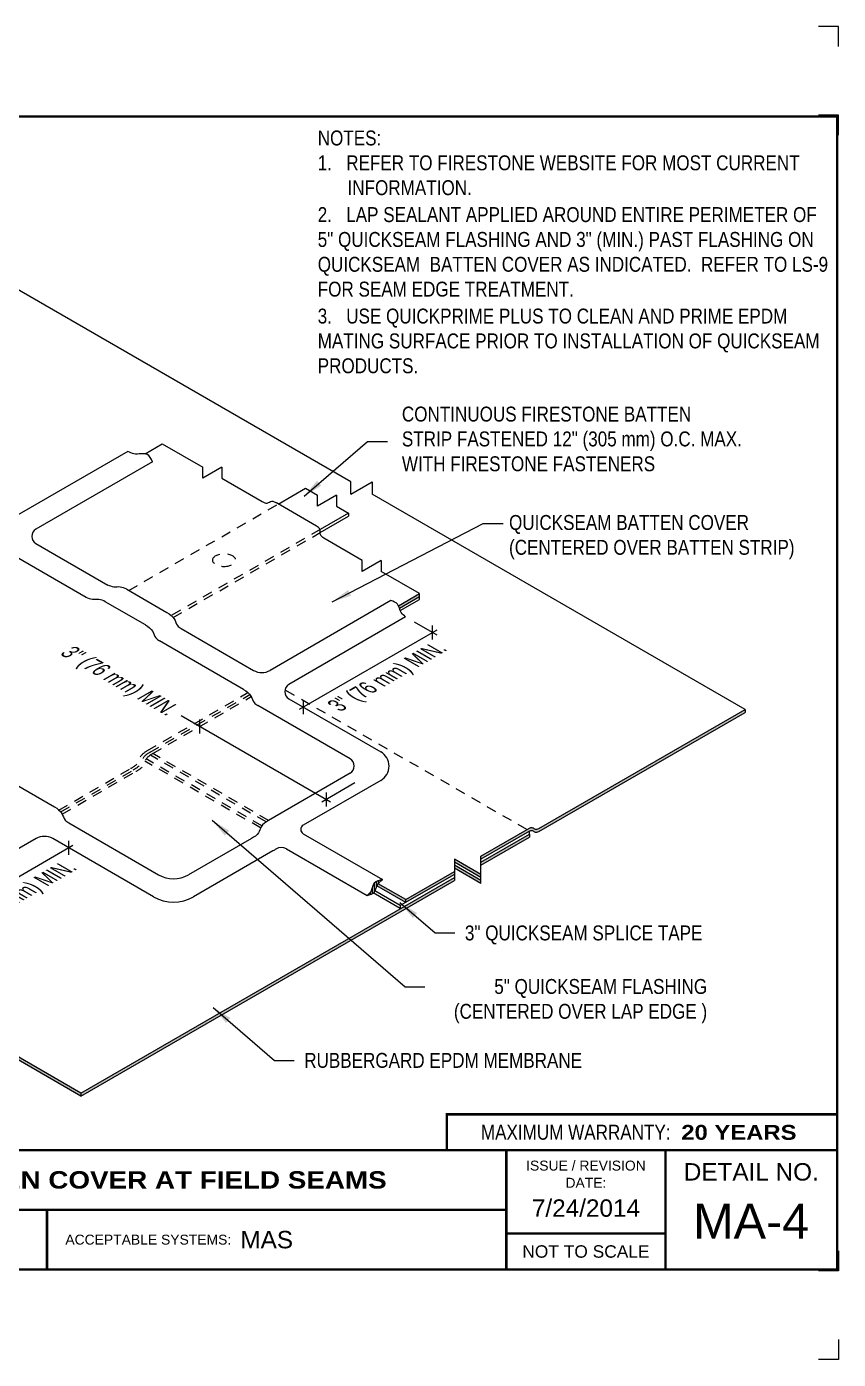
# Model space of a CAD drawing. Header units: inches. Extents: x 299.4 to 319.5, y -229 to -212.2.
# Drawn here: x 309.27 to 319.48, y -228.96 to -212.2 of the extents above; entities that cross this region are included whole.
import ezdxf
from ezdxf.enums import TextEntityAlignment as Align

# ---------------------------------------------------------------- set-up
doc = ezdxf.new("R2010")
doc.units = ezdxf.units.IN
doc.header["$MEASUREMENT"] = 0
doc.linetypes.add('HIDDEN2', pattern=[0.1875, 0.125, -0.0625])
doc.layers.get('0').update_dxf_attribs({"linetype": 'CONTINUOUS'})
doc.layers.get('DEFPOINTS').update_dxf_attribs({"linetype": 'CONTINUOUS'})
for name, color, linetype in [('FSBP-ACCESSORY-FIRESTONE', 7, 'CONTINUOUS'), ('FSBP-ANNO-NOTE', 7, 'CONTINUOUS'), ('FSBP-MEMBRANE', 7, 'CONTINUOUS'), ('FSBP-SEALANTS', 1, 'CONTINUOUS'), ('FSBP-TTLB', 7, 'CONTINUOUS'), ('FSBP-TTLB-BORDER', 7, 'CONTINUOUS'), ('FSBP-TTLB-TEXT', 7, 'CONTINUOUS')]:
    doc.layers.add(name, color=color, linetype=linetype)
doc.styles.add('FSBP_ARIAL', font='arial.ttf')
doc.styles.add('FSBP_ARIAL_BOLD', font='')
doc.styles.add('FSBP_ARIAL_NAR', font='ARIALN.TTF')
doc.styles.get('FSBP_ARIAL_BOLD').set_extended_font_data('Arial Black')
doc.dimstyles.new('FSBP-LEADER', dxfattribs={"dimtxt": 0.1875, "dimasz": 0.25, "dimexe": 0.0625, "dimexo": 0.125, "dimgap": 0.125, "dimtad": 0, "dimtih": 1, "dimtoh": 1, "dimdec": 4, "dimzin": 0, "dimdsep": 46, "dimlunit": 4, "dimtxsty": 'FSBP_ARIAL_NAR', "dimcen": 0.09375, "dimclrd": 256, "dimclre": 256, "dimclrt": 256, "dimadec": 0, "dimazin": 0, "dimtfac": 1, "dimtdec": 4, "dimtofl": 0, "dimtmove": 0, "dimatfit": 3, "dimfxl": 1, "dimtolj": 1, "dimtzin": 0, "dimlwd": -1, "dimlwe": -1, "dimarcsym": 0})

# ---------------------------------------------------------------- blocks, each defined once
blk = doc.blocks.new('TTLB-EPDM_1')
at = {"layer": 'DEFPOINTS', "linetype": 'Continuous', "ltscale": 1.75}
for points in [[(20.01562500000003, 13.88083333333333), (20.01562500000003, 14.13083333333333), (19.76562500000003, 14.13083333333333)], [(20.01562500000003, -2.380833333333342), (20.01562500000003, -2.630833333333342), (19.76562500000003, -2.630833333333342)]]:
    blk.add_lwpolyline(points, dxfattribs=at)
at = {"layer": 'DEFPOINTS', "color": 1}
for points in [[(20.015625, 12.765625), (20.015625, 13.015625), (19.765625, 13.015625)], [(20.015625, -1.265625), (20.015625, -1.515625), (19.765625, -1.515625)]]:
    blk.add_lwpolyline(points, dxfattribs=at)
at = {"layer": 'FSBP-TTLB', "const_width": 0.03125}
blk.add_lwpolyline([(15.09028770518938, 0), (20, 0), (20, 0.4512598240669945), (15.09028770518938, 0.4512598240669945)], close=True, dxfattribs=at)
for points in [[(0, 0), (0, -1.5), (20, -1.5), (20, 0), (0, 0)], [(15.84028770518938, 0), (15.84028770518938, -1.5)], [(17.84110496735593, 0), (17.84110496735593, -1.5)], [(20, 0), (20, -1.5)], [(4.825208527206769, -0.75), (15.84028770518938, -0.75)], [(15.84028770518938, -1.048740175933006), (17.84110496735593, -1.048740175933006)]]:
    blk.add_lwpolyline(points, dxfattribs=at)
at = {"layer": 'FSBP-TTLB-BORDER', "const_width": 0.03125}
blk.add_lwpolyline([(20, 0), (20, 13), (0, 13), (0, 0)], dxfattribs=at)
at = {"layer": 'FSBP-TTLB-TEXT', "const_width": 0.03125}
blk.add_lwpolyline([(10.06152282927678, -0.75), (10.06152282927678, -1.5)], dxfattribs=at)
at = {"layer": 'FSBP-TTLB-TEXT', "style": 'FSBP_ARIAL_NAR'}
blk.add_text('MAXIMUM WARRANTY:', height=0.1875, dxfattribs=at).set_placement((17.90516569312837, 0.2256299120335257), align=Align.MIDDLE_RIGHT)
at = {"layer": 'FSBP-TTLB-TEXT', "style": 'FSBP_ARIAL'}
for s, height, p in [('ISSUE / REVISION', 0.125, (16.84069633627263, -0.1938496373466023)), ('DETAIL NO.', 0.21875, (18.92055248367797, -0.2724398367368792)), ('DATE:', 0.125, (16.84069633627263, -0.409973105348854)), ('NOT TO SCALE', 0.15625, (16.84069633627263, -1.274370087966503))]:
    blk.add_text(s, height=height, dxfattribs=at).set_placement(p, align=Align.MIDDLE_CENTER)
blk.add_text('ACCEPTABLE SYSTEMS:', height=0.125, dxfattribs=at).set_placement((10.29281281591562, -1.125), align=Align.MIDDLE_LEFT)
at = {"layer": 'FSBP-TTLB-TEXT'}
for tag, height, style, p in [('MAXIMUM_WARRANTY', 0.1875, 'FSBP_ARIAL_BOLD', (18.03987100774941, 0.2240244307510579)), ('ACCPT_SYSTEMS', 0.21875, 'FSBP_ARIAL', (12.49438170418193, -1.125))]:
    blk.add_attdef(tag, text='', height=height, dxfattribs=dict(at, style=style)).set_placement(p, align=Align.MIDDLE_LEFT)
for tag, height, style, p in [('DETAIL_DESCP_LINE_1', 0.21875, 'FSBP_ARIAL_BOLD', (10.33118450231211, -0.3736318192489421)), ('ISSUE_REV_DATE', 0.21875, 'FSBP_ARIAL', (16.84069633627263, -0.7282559425942452)), ('DETAIL_NUMBER', 0.4375, 'FSBP_ARIAL', (18.91941590748775, -0.8931630692489421))]:
    blk.add_attdef(tag, text='', height=height, dxfattribs=dict(at, style=style)).set_placement(p, align=Align.MIDDLE_CENTER)

msp = doc.modelspace()

# ---------------------------------------------------------------- hatches: boundary and pattern name
at = {"layer": 'FSBP-MEMBRANE'}
h = msp.add_hatch(color=256, dxfattribs=at)
edge = h.paths.add_edge_path()
edge.add_line((314.2106001590197, -219.3687616886824), (314.2106001590197, -219.3312616886822))
edge.add_line((314.2106001590197, -219.3312616886822), (313.9449854502066, -219.4846144123163))
edge.add_spline(control_points=[(313.9449854502066, -219.4846144123162), (313.9496912184102, -219.4941367927862), (313.9534384673494, -219.5045396787585), (313.9570266901027, -219.5151623992208)], knot_values=[0.1647483689933824, 0.1647483689933824, 0.1647483689933824, 0.1647483689933824, 0.2039123786530709, 0.2039123786530709, 0.2039123786530709, 0.2039123786530709], degree=3, periodic=0)
edge.add_line((313.9570266901028, -219.5151623992209), (314.2106001590197, -219.3687616886824))
h = msp.add_hatch(color=256, dxfattribs=at)
h.paths.add_polyline_path([(314.648098235237, -222.9394396593507), (314.648098235237, -222.9019396593504), (309.9509155651219, -225.6138593383745), (309.9509155651218, -225.6513593383743)])
edge = h.paths.add_edge_path()
edge.add_line((318.3054829631394, -220.8278476021662), (318.3054829631394, -220.7903476021662))
edge.add_line((318.3054829631394, -220.7903476021662), (315.7106016935041, -222.2885030017052))
edge.add_spline(control_points=[(315.7106016935044, -222.2885030017051), (315.6948953680189, -222.2941133465394), (315.6656825345216, -222.3045482550518), (315.6323505149326, -222.2684101699593), (315.6056104070192, -222.277347076504), (315.5923366926646, -222.2817833317754)], knot_values=[0, 0, 0, 0, 0.05493264237406309, 0.1021714554888801, 0.1487343684921068, 0.1487343684921068, 0.1487343684921068, 0.1487343684921068], degree=3, periodic=0)
edge.add_line((315.5923366926644, -222.2817833317757), (314.9818393551752, -222.6342541339145))
edge.add_line((314.9818393551752, -222.6342541339145), (314.9818393551752, -222.6717541339146))
edge.add_line((314.9818393551752, -222.6717541339146), (315.5923366926646, -222.3192833317753))
edge.add_spline(control_points=[(315.5923366926646, -222.3192833317754), (315.6056104070193, -222.3148470765041), (315.6323505149326, -222.3059101699594), (315.6656825345215, -222.3420482550517), (315.6948953680189, -222.3316133465394), (315.7106016935044, -222.3260030017051)], knot_values=[0, 0, 0, 0, 0.04656291300322672, 0.09380172611804369, 0.148734368492115, 0.148734368492115, 0.148734368492115, 0.148734368492115], degree=3, periodic=0)
edge.add_line((315.7106016935041, -222.3260030017053), (318.3054829631393, -220.8278476021662))
h.paths.add_polyline_path([(314.648098235237, -222.8644396593506), (314.6480982352369, -222.8269396593504), (314.0361972952394, -223.1802208317754), (314.0361972952394, -223.2177208317754)])
h.paths.add_polyline_path([(314.6480982352369, -222.6717541339145), (314.6480982352369, -222.7092541339147), (314.9818393551752, -222.9019396593507), (314.9818393551752, -222.8644396593505)])
h.paths.add_polyline_path([(314.6480982352369, -222.7467541339146), (314.6480982352369, -222.7842541339146), (314.9818393551752, -222.9769396593506), (314.9818393551752, -222.9394396593505)])
h.paths.add_polyline_path([(315.5923366926647, -222.3942833317756), (315.5923366926646, -222.3567833317754), (314.9818393551752, -222.7092541339146), (314.9818393551752, -222.7467541339149)])
h = msp.add_hatch(color=256, dxfattribs=at)
h.paths.add_polyline_path([(305.2619728504815, -222.906696999862), (305.2619728504815, -222.944196999862), (309.9509155651219, -225.6513593383743), (309.9509155651219, -225.6138593383743)])
h.paths.add_polyline_path([(305.2619728504815, -222.7883130053102), (305.2619728504815, -222.7508130053102), (304.9919738518308, -222.906696999862), (304.9919738518308, -222.9441969998621)])
h = msp.add_hatch(color=256, dxfattribs=at)
edge = h.paths.add_edge_path()
edge.add_spline(control_points=[(313.691351357623, -222.9811239368637), (313.6862516280086, -222.9879123849496), (313.6804396921642, -222.9970088867666), (313.6757444953116, -223.0069348532685), (313.6747919146123, -223.0090633379837)], knot_values=[0.1834343682208859, 0.1834343682208859, 0.1834343682208859, 0.1834343682208859, 0.2090174983792092, 0.2158800663293832, 0.2158800663293832, 0.2158800663293832, 0.2158800663293832], degree=3, periodic=0)
edge.add_line((313.6747919146123, -223.0090633379837), (314.0361972952394, -223.2177208317754))
edge.add_line((314.0361972952394, -223.2177208317754), (314.0361972952394, -223.1802208317755))
edge.add_line((314.0361972952394, -223.1802208317755), (313.691351357623, -222.9811239368636))
at = {"layer": 'FSBP-SEALANTS'}
h = msp.add_hatch(dxfattribs=at)
h.set_pattern_fill('ANSI31', color=256, scale=0.2, angle=45, style=0)
h.set_pattern_definition([(90, (156.5424210461586, 32.81133206987994), (-0.025, 3.469446951953614e-18), [])])
edge = h.paths.add_edge_path()
edge.add_spline(control_points=[(313.6494705103451, -223.0725690184136), (313.6599834674357, -223.0536899502683), (313.6654332715476, -223.0299746673152), (313.6747919146123, -223.0090633379837)], knot_values=[0.1160129686485419, 0.1160129686485419, 0.1160129686485419, 0.1160129686485419, 0.1834343682208859, 0.1834343682208859, 0.1834343682208859, 0.1834343682208859], degree=3, periodic=0)
edge.add_spline(control_points=[(313.6747919146123, -223.0090633379837), (313.6757444953116, -223.0069348532685), (313.6804396921642, -222.9970088867666), (313.6862516280086, -222.9879123849496), (313.691351357623, -222.9811239368637)], knot_values=[0.1834343682208859, 0.1834343682208859, 0.1834343682208859, 0.1834343682208859, 0.1902969361710599, 0.2158800663293832, 0.2158800663293832, 0.2158800663293832, 0.2158800663293832], degree=3, periodic=0)
edge.add_spline(control_points=[(313.691351357623, -222.9811239368637), (313.7062304545078, -222.9613177933216), (313.725511147951, -222.9447809624202), (313.7447918413941, -222.9282441315187)], knot_values=[0.2158800663293832, 0.2158800663293832, 0.2158800663293832, 0.2158800663293832, 0.2905220377724118, 0.2905220377724118, 0.2905220377724118, 0.2905220377724118], degree=3, periodic=0)
edge.add_spline(control_points=[(313.7447918413941, -222.9282441315187), (313.7026944139843, -222.9367019678912), (313.6222955882493, -222.9528549766247), (313.6163353338258, -223.0695592895148), (313.5704482760046, -223.1110104832183), (313.5508111346607, -223.1287493182685)], knot_values=[0, 0, 0, 0, 0.1144725123521415, 0.2186227553157064, 0.2965358810145349, 0.2965358810145349, 0.2965358810145349, 0.2965358810145349], degree=3, periodic=0)
edge.add_spline(control_points=[(313.5508111346607, -223.1287493182685), (313.57913456673, -223.1208160638116), (313.6074579987995, -223.1128828093546), (313.6278034618931, -223.0975595421578)], knot_values=[0, 0, 0, 0, 0.08059168950478886, 0.08059168950478886, 0.08059168950478886, 0.08059168950478886], degree=3, periodic=0)
edge.add_spline(control_points=[(313.6278034618931, -223.0975595421578), (313.6330348466843, -223.0936195037032), (313.6410753855075, -223.0860495363537), (313.6471785223268, -223.0766849486523), (313.6494705103451, -223.0725690184136)], knot_values=[0.08059168950478886, 0.08059168950478886, 0.08059168950478886, 0.08059168950478886, 0.1013140558051395, 0.1160129686485419, 0.1160129686485419, 0.1160129686485419, 0.1160129686485419], degree=3, periodic=0)

# ---------------------------------------------------------------- linework, layer by layer
at = {"layer": 'FSBP-ACCESSORY-FIRESTONE'}
for p, q in [((312.4336940757076, -218.2055963942072), (312.7771384287102, -218.0073087045495)), ((312.7771384287102, -218.0073087045495), (312.9277060579222, -218.0942389658063)), ((313.1678366768635, -218.0942389658063), (312.9277060579222, -218.2328784432927)), ((312.9277060579222, -218.2328784432927), (312.9277060579222, -218.0942389658063)), ((313.1678366768635, -218.0942389658063), (313.1678366768635, -218.2328784432927)), ((313.1678366768635, -218.2328784432926), (313.3184043060755, -218.3198087045495)), ((313.3184043060755, -218.3198087045495), (312.9584214570116, -218.5276448993602)), ((312.9604598713195, -218.5655305203107), (313.3184043060755, -218.3588712045495)), ((313.3184043060755, -218.3198087045495), (313.3184043060755, -218.3588712045495))]:
    msp.add_line(p, q, dxfattribs=at)
at = {"layer": 'FSBP-ACCESSORY-FIRESTONE', "linetype": 'HIDDEN2'}
for p, q in [((310.5528968280141, -219.2914751914541), (312.4336940757076, -218.205596394207)), ((312.9584214570116, -218.5276448993602), (311.0872587574589, -219.6079611876446)), ((311.1118397895684, -219.6328318221391), (312.9604598713196, -218.5655305203107))]:
    msp.add_line(p, q, dxfattribs=at)
msp.add_ellipse((311.7522071685526, -218.9115530435024), major_axis=(-0.1435247896162018, 0), ratio=0.5773502691897233, dxfattribs=at)
at = {"layer": 'FSBP-ANNO-NOTE'}
for p, q in [((314.1432444413604, -219.6888995304044), (314.4271426326405, -219.8528082275623)), ((314.373016044904, -219.9099465752108), (314.373016044904, -219.7331698799142)), ((314.4271426326848, -219.7903082275369), (312.6950918251914, -220.7903082274935)), ((312.7492184129279, -220.8474465751419), (312.7492184129279, -220.6706698798453)), ((313.0887274370676, -221.9539752061552), (311.2123580247051, -220.8706528208285)), ((311.4432791700555, -220.9155868586099), (311.4432791700555, -221.0923635539065)), ((313.3983642223401, -221.7127063248271), (312.9804742615945, -221.9539752061552)), ((313.0346008493311, -221.8343368585068), (313.0346008493311, -222.0111135538035)), ((309.8512891961133, -222.4984380142112), (308.1192383885445, -223.4984380142112)), ((309.7971626083768, -222.6180763618596), (309.7971626083768, -222.4412996665629))]:
    msp.add_line(p, q, dxfattribs=at)
at = {"layer": 'FSBP-MEMBRANE'}
for p, q in [((313.3465412498485, -217.9273012691019), (308.6079108378788, -215.1914517251611)), ((310.7599100268406, -217.5735185653858), (310.9750422519654, -217.4493119172987)), ((310.9750422519654, -217.4493119172987), (311.4828007584286, -217.7424664276886)), ((311.72293137737, -217.7424664276886), (311.4828007584286, -217.881105905175)), ((311.4828007584286, -217.881105905175), (311.4828007584286, -217.7424664276886)), ((311.72293137737, -217.7424664276886), (311.72293137737, -217.881105905175)), ((311.72293137737, -217.881105905175), (312.2306898838331, -218.1742604155648)), ((313.3465412498485, -218.0831852636538), (313.6165402484991, -217.9273012691019)), ((313.3465412498485, -218.0831852636538), (313.3465412498485, -217.9273012691019)), ((313.6165402484991, -217.9273012691019), (313.6165402484991, -218.0831852636538)), ((312.9138381764453, -218.4828077200178), (312.4095468391949, -218.1916549807063)), ((318.3054829631394, -220.7903476021662), (313.6165402484991, -218.0831852636538)), ((313.4887816273114, -218.9145195650943), (313.0070937145443, -218.6364169189929)), ((313.7289122462527, -218.9145195650943), (313.4887816273113, -219.0531590425808)), ((313.4887816273113, -219.0531590425808), (313.4887816273113, -218.9145195650945)), ((313.7289122462527, -218.9145195650943), (313.7289122462527, -219.0531590425808)), ((314.2106001590197, -219.3312616886822), (313.7289122462526, -219.0531590425808)), ((313.9449854502066, -219.4846144123162), (314.2106001590197, -219.3312616886822)), ((313.9570266901027, -219.5151623992209), (314.2106001590197, -219.3687616886823)), ((313.9678694166255, -219.546402348144), (314.2106001590196, -219.4062616886822)), ((314.2106001590197, -219.4062616886823), (314.2106001590197, -219.3312616886822)), ((315.7106016935026, -222.288503001706), (318.3054829631394, -220.7903476021662)), ((315.710601693503, -222.3260030017059), (318.3054829631394, -220.8278476021663)), ((318.3054829631394, -220.7903476021662), (318.3054829631394, -220.8278476021661)), ((314.9818393551751, -222.6342541339145), (315.5923366926644, -222.2817833317756)), ((315.5923366926646, -222.3192833317755), (314.9818393551752, -222.6717541339146)), ((314.9818393551752, -222.7092541339146), (315.5923366926646, -222.3567833317755)), ((314.9818393551752, -222.7467541339147), (315.5923366926646, -222.3942833317756)), ((315.5923366926646, -222.3567833317755), (315.5923366926646, -222.3192833317755)), ((315.5923366926646, -222.3567833317756), (315.5923366926646, -222.3942833317756)), ((314.9818393551752, -222.8644396593505), (314.6480982352369, -222.6717541339145)), ((314.6480982352369, -222.6717541339145), (314.648098235237, -222.9394396593507)), ((314.9818393551752, -222.9019396593507), (314.6480982352369, -222.7092541339147)), ((314.9818393551752, -222.9394396593505), (314.6480982352369, -222.7467541339146)), ((314.9818393551752, -222.9769396593506), (314.9818393551752, -222.6342541339144)), ((309.9509155651218, -225.6138593383744), (305.2619728504815, -222.906696999862)), ((309.9509155651219, -225.6138593383744), (314.6480982352369, -222.9019396593505)), ((314.6480982352369, -222.8644396593506), (313.9685390605688, -223.2567833317755)), ((314.0361972952394, -223.1802208317754), (314.6480982352369, -222.8269396593506)), ((314.9818393551752, -222.9769396593506), (314.648098235237, -222.7842541339147)), ((309.9509155651218, -225.6513593383743), (305.2619728504815, -222.944196999862)), ((309.9509155651219, -225.6513593383744), (314.6480982352369, -222.9394396593506)), ((313.9685390605685, -223.2942833317756), (313.6278034618931, -223.0975595421578)), ((313.9685390605688, -223.2567833317754), (313.6494705103456, -223.0725690184141)), ((314.0361972952394, -223.2177208317754), (313.6747919146123, -223.0090633379837)), ((314.0361972952394, -223.1802208317755), (313.691351357623, -222.9811239368636)), ((313.9685390605688, -223.2567833317755), (313.9685390605688, -223.2942833317756)), ((314.0361972952394, -223.2177208317755), (314.0361972952394, -223.1802208317754)), ((309.9509155651219, -225.6138593383744), (309.9509155651219, -225.6513593383744))]:
    msp.add_line(p, q, dxfattribs=at)
at = {"layer": 'FSBP-MEMBRANE', "linetype": 'HIDDEN2'}
for p, q in [((310.7901023310826, -221.3060870304043), (312.0522660247229, -220.5773764821196)), ((315.5598607400228, -222.3005333317755), (312.5172966464606, -220.5439081333307)), ((310.8213022439229, -221.3255737523272), (312.0759766717723, -220.601187133663)), ((310.8550542363661, -221.3435870304044), (312.0938109190905, -220.628390526173)), ((312.227715688725, -222.2517184894299), (310.7717104786124, -221.4110934894298)), ((312.2806744395188, -222.2041692384565), (310.8246692294063, -221.3635442384567)), ((312.3110594464789, -222.1842120304043), (310.8550542363663, -221.3435870304043)), ((309.6738479233242, -222.0541961510316), (310.5752372965528, -221.5337787537535)), ((309.6975585703735, -222.078006802575), (310.6077132491947, -221.5525287537533)), ((309.7153928176918, -222.105210195085), (310.6401892018366, -221.5712787537535)), ((312.2113270753593, -222.2797565190916), (310.7553218652467, -221.4391315190916))]:
    msp.add_line(p, q, dxfattribs=at)
at = {"layer": 'FSBP-MEMBRANE'}
for points in [[(312.2306898837849, -218.1742604155368), (312.2938891358294, -218.1930228407059), (312.3522089157738, -218.1705823711545), (312.4095468391949, -218.1916549807062)], [(313.0070937145443, -218.6364169189929), (312.9627744366181, -218.5876114309686), (312.9576965230325, -218.5253299232791), (312.9138381764453, -218.4828077200177)], [(315.5923366926646, -222.2817833317754), (315.6307486818548, -222.2762926609101), (315.6653084103109, -222.2951415797546), (315.7106016935044, -222.2885030017051)], [(315.5923366926646, -222.3192833317754), (315.6307486818548, -222.3137926609101), (315.6653084103109, -222.3326415797546), (315.7106016935044, -222.3260030017051)]]:
    msp.add_spline(points, degree=3, dxfattribs=at)
at = {"layer": 'FSBP-MEMBRANE', "linetype": 'HIDDEN2'}
for points in [[(310.7901023310825, -221.3060870304043), (310.6969652245765, -221.3884185083293), (310.6635202732912, -221.4633315017558), (310.5752372965528, -221.5337787537534)], [(310.8213022439228, -221.3255737523272), (310.7295153244983, -221.4070406639276), (310.6960703732129, -221.481953657354), (310.6077873964745, -221.5524009093517)], [(310.8550542363664, -221.3435870304044), (310.7619171298603, -221.4259185083293), (310.7284721785749, -221.5008315017558), (310.6401892018365, -221.5712787537534)]]:
    msp.add_spline(points, degree=3, dxfattribs=at)
at = {"layer": 'FSBP-SEALANTS'}
for p, q in [((310.5423050842934, -217.5429028375424), (309.0928975258834, -218.3797186815557)), ((310.8533591057091, -217.6758157145455), (309.3858114736134, -218.5231047349847)), ((310.0190382731569, -219.3816203572811), (308.7994648290789, -218.6774993010461)), ((309.3858114736134, -218.7035266941065), (310.2896712118401, -219.2253703572813)), ((310.5287495915015, -219.2775337779534), (311.0330409287517, -219.5686865172647)), ((310.7624079900691, -219.7249365172647), (310.2581166528187, -219.4337837779532)), ((313.8507600267226, -219.4202654859293), (312.3311290612934, -220.2976248328887)), ((314.0349912658874, -219.6263995304043), (312.5674436339107, -220.4736885508435)), ((311.2107214820536, -219.7710385214937), (312.1227957279601, -220.2976248328887)), ((311.9980481960157, -220.5381018117398), (310.9400885433702, -219.9272885214931)), ((313.3374753885219, -221.411188549049), (312.1757287493177, -220.7404538159687)), ((312.5674436339703, -220.6541105099997), (313.7224912658048, -221.3209775700797)), ((308.4719161425853, -221.3522885214936), (309.6196300946171, -222.0149214806518)), ((313.3374753885219, -221.5916105081708), (312.311059446479, -222.1842120304043)), ((313.7224912660075, -221.6818214883158), (312.7479578826124, -222.2444686010502)), ((309.7973106479189, -222.2172734848807), (310.9278072857376, -222.8699660237759)), ((309.3873429883608, -222.413359852357), (307.8677120229317, -223.2907191993164)), ((310.8653072842001, -223.146381632019), (309.5956763216942, -222.413359852357)), ((312.0961944119492, -222.4119037537534), (311.3028072856869, -222.8699660239573)), ((312.7479578826072, -222.3527217764734), (313.7447918413941, -222.9282441315187)), ((312.3668273506319, -222.5681537537534), (311.3653072842001, -223.146381632019)), ((312.5350208808887, -222.5422825418131), (313.5508111346607, -223.1287493182685))]:
    msp.add_line(p, q, dxfattribs=at)
for centre, radius, start, end in [((309.4378948069467, -218.6133157145456), 0.1041666666666667, 120.0000000000014, 240.0000000000002), ((312.2269623946268, -220.1172028737668), 0.2083333333333333, 239.9999999999998, 299.9999999999985), ((312.619526967244, -220.5638995304043), 0.1041666666666667, 120.0000000000014, 240.0000000378627), ((313.2853920551887, -221.5013995286099), 0.1041666666666667, 299.9999999999989, 60.00000000000011), ((313.6183245992332, -221.5013995292562), 0.2083333333333333, 300.0000000341631, 60.00000003019398), ((312.779207882653, -222.2985951887633), 0.0625, 120.0000000429783, 239.9999999515178), ((309.4915096550275, -222.5937818114787), 0.2083333333333333, 59.99999999999983, 120.0000000000014), ((312.4725208808894, -222.6505357172849), 0.125, 60.000000000014, 123.175658962752), ((311.1153072858693, -222.5452064974328), 0.375, 239.9999999767498, 299.9999999678081), ((311.1153072842001, -222.7133689301268), 0.5, 239.9999999999989, 300.0000000000047)]:
    msp.add_arc(centre, radius, start, end, dxfattribs=at)
for points in [[(310.8533591057091, -217.6758157145455), (310.7851537146773, -217.5811842196862), (310.6181358448989, -217.5758649494513), (310.5423050842933, -217.5429028375423)], [(310.5287495915015, -219.2775337779533), (310.4454708750941, -219.24962700038), (310.3668783541846, -219.24962700038), (310.2896712118393, -219.225370357281)], [(310.2581166528186, -219.4337837779532), (310.1748379364112, -219.4058770003798), (310.0962454155017, -219.4058770003798), (310.0190382731565, -219.3816203572808)], [(311.0330409287517, -219.5686865172648), (311.1246401571433, -219.6512699185162), (311.1655239472344, -219.7339498484455), (311.2107214820601, -219.7710385214974)], [(314.0349912658874, -219.6263995304044), (313.979704240162, -219.571112504679), (313.9325239866351, -219.4650503462024), (313.8507600267226, -219.4202654859292)], [(310.7624079900691, -219.7249365172648), (310.8540072184607, -219.8075199185162), (310.8948910085517, -219.8901998484455), (310.9400885433774, -219.9272885214974)], [(311.9980481960156, -220.5381018117398), (312.0896474244072, -220.6206852129912), (312.1305312144984, -220.7033651429205), (312.1757287493241, -220.7404538159724)], [(309.6196300946171, -222.0149214806519), (309.7112293230087, -222.0975048819033), (309.7521131130998, -222.1801848118325), (309.7973106479255, -222.2172734848845)], [(312.3110594464789, -222.1842120304042), (312.2179223399729, -222.2665435083293), (312.1844773886875, -222.3414565017559), (312.0961944119492, -222.4119037537535)], [(313.7447918413941, -222.9282441315187), (313.6393373439415, -222.9727784447078), (313.6019891122867, -223.0700018097063), (313.5508111346607, -223.1287493182685)], [(313.5508111346607, -223.1287493182685), (313.6417796077263, -223.0841480311593), (313.6777806098726, -223.0027730912657), (313.7447918413941, -222.9282441315187)]]:
    msp.add_spline(points, degree=3, dxfattribs=at)
msp.add_open_spline([(312.4041199195807, -222.545911109796), (312.3921904628144, -222.5537102913681), (312.3795089067232, -222.5609320225608), (312.3668273506319, -222.5681537537536)], degree=3, dxfattribs=at)

# ---------------------------------------------------------------- block references
msp.add_blockref('TTLB-EPDM_1', (299.4627011304548, -226.3323711702308)).add_auto_attribs({'DETAIL_DESCP_LINE_1': 'QUICKSEAM BATTEN COVER AT FIELD SEAMS', 'ACCPT_SYSTEMS': 'MAS', 'ISSUE_REV_DATE': '7/24/2014', 'DETAIL_NUMBER': 'MA-4', 'MAXIMUM_WARRANTY': '20 YEARS'})

# ---------------------------------------------------------------- texts
at = {"layer": 'FSBP-ANNO-NOTE', "style": 'FSBP_ARIAL_NAR', "oblique": 30}
msp.add_text('3" (76 mm) MIN.', height=0.1875, rotation=330.0000000000013, dxfattribs=at).set_placement((311.0797442768313, -220.7940882377953), align=Align.MIDDLE_RIGHT)
at = {"layer": 'FSBP-ANNO-NOTE', "style": 'FSBP_ARIAL_NAR', "oblique": 329.9999999999999}
for p in [(313.8584710787131, -220.3686309023031), (309.201770143275, -223.1234380142112)]:
    msp.add_text('3" (76 mm) MIN.', height=0.1875, rotation=30.00000000000054, dxfattribs=at).set_placement(p, align=Align.MIDDLE)
at = {"layer": 'FSBP-ANNO-NOTE', "style": 'FSBP_ARIAL_NAR'}
for s, p in [('3" QUICKSEAM SPLICE TAPE', (314.7809509414493, -223.5999637428367)), ('RUBBERGARD EPDM MEMBRANE', (312.7595522318238, -225.2030388937615))]:
    msp.add_text(s, height=0.1875, dxfattribs=at).set_placement(p, align=Align.MIDDLE_LEFT)
at = {"layer": 'FSBP-ANNO-NOTE', "char_height": 0.1875, "style": 'FSBP_ARIAL_NAR'}
for s, width, gutter_width, heights, insert, attachment_point in [('NOTES:\\P\\pi-0.375,l0.375;1.   REFER TO FIRESTONE WEBSITE FOR MOST CURRENT INFORMATION.\\P\\pi0,l0;{\\H0.083333x;\\P\\pi-0.375,l0.375;}2.   LAP SEALANT APPLIED AROUND ENTIRE PERIMETER OF 5" QUICKSEAM FLASHING AND 3" (MIN.) PAST FLASHING ON QUICKSEAM  BATTEN COVER AS INDICATED.  REFER TO LS-9 FOR SEAM EDGE TREATMENT.\\P{\\H0.083333x;\\P}3.   USE QUICKPRIME PLUS TO CLEAN AND PRIME EPDM MATING SURFACE PRIOR TO INSTALLATION OF QUICKSEAM PRODUCTS.', 6.488112746956148, 5, [3.356443627824802], (312.9296875, -213.5078125), 1), ('CONTINUOUS FIRESTONE BATTEN STRIP FASTENED 12" (305 mm) O.C. MAX. WITH FIRESTONE FASTENERS', 4.276419237099617, 2.5, [1.098311050391207], (313.98828125, -216.98046875), 1), ('QUICKSEAM BATTEN COVER\\P(CENTERED OVER BATTEN STRIP)', 3.685317642099108, 2.5, [0.5849446624599784], (315.3359375, -218.34375), 1), ('5" QUICKSEAM FLASHING (CENTERED OVER LAP EDGE )', 3.503736355964065, 2.5, [0.5849446624599784], (317.828125, -224.1796875), 3)]:
    msp.add_mtext_dynamic_manual_height_columns(s, width=width, gutter_width=gutter_width, heights=heights, dxfattribs=dict(at, insert=insert, attachment_point=attachment_point))

# ---------------------------------------------------------------- leaders
at = {"layer": 'FSBP-ANNO-NOTE'}
for points in [[(312.758182523304, -218.10733146016), (313.5571098207274, -217.4171933402034), (313.8071098207274, -217.4171933402034)], [(313.109375, -219.4375), (315.012775906746, -218.4485203149713), (315.262775906746, -218.4485203149713)], [(311.6000169305398, -222.1815944200159), (314.0278960982863, -224.2788715686552), (314.2778960982863, -224.2788715686552)], [(313.9637555377486, -223.2179816706911), (314.4059509414493, -223.5999637428367), (314.6559509414493, -223.5999637428367)], [(311.614506335366, -224.5378494216086), (312.3845522318238, -225.2030388937615), (312.6345522318238, -225.2030388937615)]]:
    msp.add_leader(points, dimstyle='FSBP-LEADER', dxfattribs=at)

doc.saveas('drawing.dxf')
